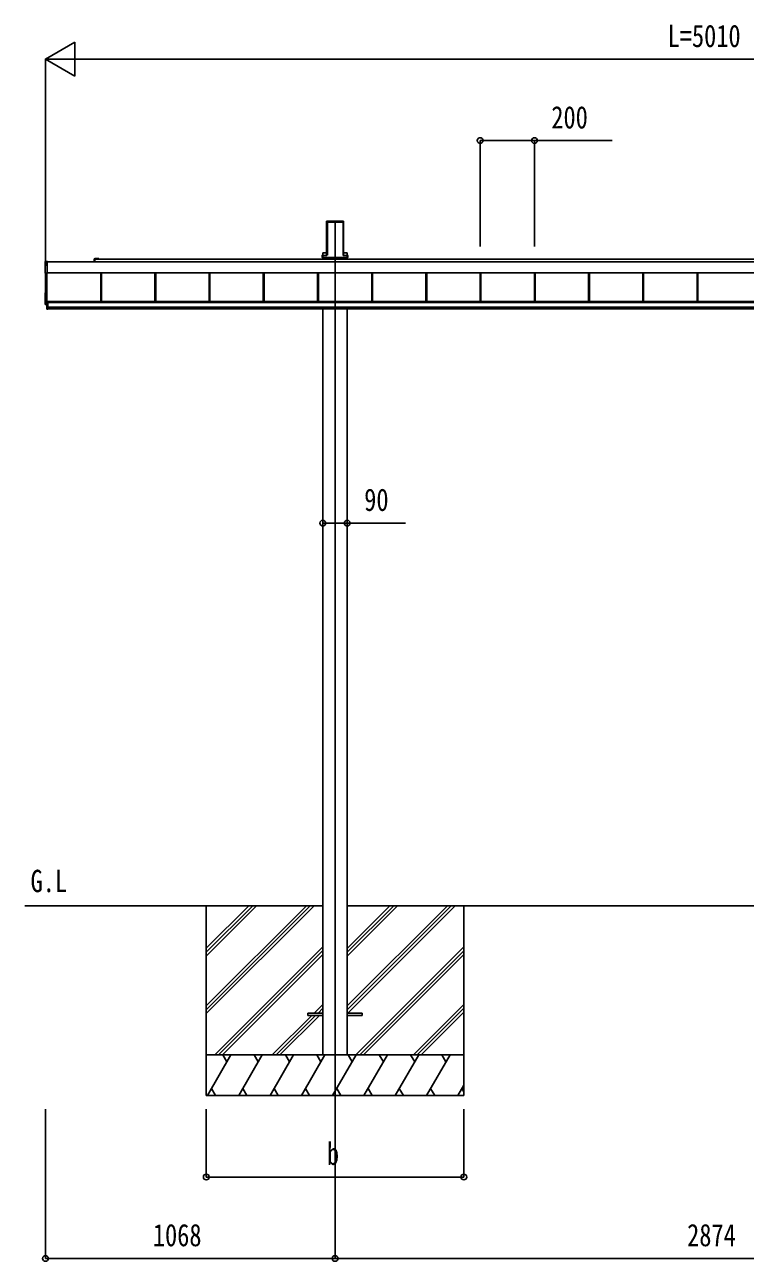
# Model space of a CAD drawing. Units: millimetres, scale not verified. Extents: x -10512 to 10512, y -7425 to 7425.
# Drawn here: x -2893 to -235, y -4823 to -265 of the extents above; entities that cross this region are included whole.
import ezdxf
from ezdxf.enums import TextEntityAlignment as Align

# ---------------------------------------------------------------- set-up
doc = ezdxf.new("R2010")
doc.units = ezdxf.units.MM
doc.header["$LTSCALE"] = 30
for name, color, linetype in [('0-2_USER1', 3, 'Continuous'), ('0-3_YKK_12', 2, 'Continuous'), ('0-4_YKK_A1', 4, 'Continuous'), ('0-5_YKK_D', 6, 'Continuous')]:
    doc.layers.add(name, color=color, linetype=linetype)
doc.styles.add('ＭＳ ゴシック', font='')
doc.styles.get('ＭＳ ゴシック').set_extended_font_data('MS Gothic')

msp = doc.modelspace()

# ---------------------------------------------------------------- linework, layer by layer
at = {"layer": '0-3_YKK_12'}
msp.add_line((-1748.45, -4262.5), (-1748.45, -990.11), dxfattribs=at)
at = {"layer": '0-4_YKK_A1'}
for p, q in [((-1779.7, -995.46), (-1779.7, -1112.13)), ((-1779.34, -989.61), (-1779.69, -995.11)), ((-1778.9, -990.07), (-1779.34, -989.61)), ((-1778.84, -989.14), (-1776.8, -989.14)), ((-1778.84, -989.14), (-1778.4, -989.61)), ((-1778.82, -1106.08), (-1778.82, -990.96)), ((-1778.32, -990.63), (-1778.32, -1105.76)), ((-1776.49, -989.47), (-1776.8, -989.14)), ((-1776.49, -989.47), (-1720.41, -989.47)), ((-1775.95, -992.61), (-1720.95, -992.61)), ((-1775.95, -1113.96), (-1775.95, -992.61)), ((-1720.41, -989.47), (-1720.1, -989.14)), ((-1720.1, -989.14), (-1718.06, -989.14)), ((-1718.58, -1105.76), (-1718.58, -990.63)), ((-1718.5, -989.61), (-1718.06, -989.14)), ((-1718.08, -990.96), (-1718.08, -1106.08)), ((-1717.56, -989.61), (-1718, -990.07)), ((-1717.56, -989.61), (-1717.21, -995.11)), ((-1717.2, -995.46), (-1717.2, -1112.13)), ((-2817.95, -1179.47), (-2817.95, -1138.44)), ((-2809.95, -1139.03), (2187.05, -1139.03)), ((-2636.95, -1139.03), (-2636.95, -1129.05)), ((-2634.45, -1126.55), (-2626.91, -1126.55)), ((-2634.45, -1129.05), (1997.8, -1129.05)), ((-2634.45, -1129.35), (-2634.45, -1139.03)), ((-2620.7, -1129.05), (-2634.15, -1129.05)), ((-2625.99, -1126.55), (-2620.7, -1126.55)), ((-1796.32, -1122.88), (-1796.32, -1123.38)), ((-1796.32, -1123.38), (-1795.86, -1123.38)), ((-1795.86, -1122.88), (-1795.86, -1116)), ((-1793.86, -1122.88), (-1795.86, -1122.88)), ((-1793.86, -1123.38), (-1795.86, -1123.38)), ((-1795.85, -1122.88), (-1795.85, -1123.38)), ((-1795.82, -1115.03), (-1780.81, -1115.03)), ((-1793.86, -1116.08), (-1793.86, -1122.88)), ((-1780.28, -1116.08), (-1793.86, -1116.08)), ((-1793.86, -1122.88), (-1703.04, -1122.88)), ((-1793.86, -1122.88), (-1793.86, -1123.38)), ((-1793.86, -1123.38), (-1703.04, -1123.38)), ((-1793.65, -1105.7), (-1779.7, -1105.7)), ((-1793.65, -1115.03), (-1793.65, -1105.7)), ((-1793.65, -1129.05), (-1793.65, -1123.38)), ((-1793.45, -1123.38), (-1793.45, -1129.05)), ((-1792.45, -1123.04), (-1704.45, -1123.04)), ((-1779.71, -1112.49), (-1779.81, -1114.1)), ((-1779.29, -1114.65), (-1778.91, -1108.56)), ((-1778.41, -1108.59), (-1778.79, -1114.68)), ((-1718.11, -1114.68), (-1718.49, -1108.59)), ((-1717.99, -1108.56), (-1717.61, -1114.65)), ((-1703.25, -1105.7), (-1717.2, -1105.7)), ((-1717.19, -1112.49), (-1717.09, -1114.1)), ((-1716.62, -1115.58), (-1703.04, -1115.58)), ((-1703.04, -1116.08), (-1716.62, -1116.08)), ((-1716.09, -1115.03), (-1701.08, -1115.03)), ((-1703.45, -1123.38), (-1703.45, -1129.05)), ((-1703.25, -1115.03), (-1703.25, -1105.7)), ((-1703.25, -1129.05), (-1703.25, -1123.38)), ((-1703.04, -1115.58), (-1703.04, -1116.08)), ((-1703.04, -1122.88), (-1703.04, -1116.08)), ((-1701.05, -1122.88), (-1703.04, -1122.88)), ((-1703.04, -1122.88), (-1703.04, -1123.38)), ((-1701.05, -1123.38), (-1703.04, -1123.38)), ((-1701.05, -1116), (-1701.05, -1122.88)), ((-1700.58, -1123.38), (-1701.05, -1123.38)), ((-1701.04, -1122.88), (-1701.04, -1123.38)), ((-1700.58, -1122.88), (-1700.58, -1123.38)), ((-2809.95, -1180.74), (-2817.48, -1180.28)), ((-2816.45, -1294.44), (-2816.45, -1180.34)), ((-2811.45, -1312.47), (-2811.45, -1180.65)), ((-2809.95, -1178.97), (2187.05, -1178.97)), ((-2809.95, -1179.21), (2187.05, -1179.21)), ((-2809.95, -1180.24), (-2809.95, -1180.74)), ((-2612.95, -1285.2), (-2612.95, -1179.21)), ((-2612.55, -1285.2), (-2612.55, -1179.21)), ((-2609.95, -1285.2), (-2609.95, -1179.21)), ((-2412.95, -1285.2), (-2412.95, -1179.21)), ((-2410.35, -1285.2), (-2410.35, -1179.21)), ((-2409.95, -1285.2), (-2409.95, -1179.21)), ((-2212.95, -1285.2), (-2212.95, -1179.21)), ((-2210.35, -1285.2), (-2210.35, -1179.21)), ((-2209.95, -1285.2), (-2209.95, -1179.21)), ((-2012.95, -1285.2), (-2012.95, -1179.21)), ((-2010.35, -1285.2), (-2010.35, -1179.21)), ((-2009.95, -1285.2), (-2009.95, -1179.21)), ((-1812.95, -1285.2), (-1812.95, -1179.21)), ((-1810.35, -1285.2), (-1810.35, -1179.21)), ((-1809.95, -1285.2), (-1809.95, -1179.21)), ((-1612.95, -1285.2), (-1612.95, -1179.21)), ((-1610.35, -1285.2), (-1610.35, -1179.21)), ((-1609.95, -1285.2), (-1609.95, -1179.21)), ((-1412.95, -1285.2), (-1412.95, -1179.21)), ((-1410.35, -1285.2), (-1410.35, -1179.21)), ((-1409.95, -1285.2), (-1409.95, -1179.21)), ((-1212.95, -1285.2), (-1212.95, -1179.21)), ((-1210.35, -1285.2), (-1210.35, -1179.21)), ((-1209.95, -1285.2), (-1209.95, -1179.21)), ((-1012.95, -1285.2), (-1012.95, -1179.21)), ((-1010.35, -1285.2), (-1010.35, -1179.21)), ((-1009.95, -1285.2), (-1009.95, -1179.21)), ((-812.95, -1285.2), (-812.95, -1179.21)), ((-810.35, -1285.2), (-810.35, -1179.21)), ((-809.95, -1285.2), (-809.95, -1179.21)), ((-612.95, -1285.2), (-612.95, -1179.21)), ((-610.35, -1285.2), (-610.35, -1179.21)), ((-609.95, -1285.2), (-609.95, -1179.21)), ((-412.95, -1285.2), (-412.95, -1179.21)), ((-410.35, -1285.2), (-410.35, -1179.21)), ((-409.95, -1285.2), (-409.95, -1179.21)), ((-2817.95, -1294.82), (-2817.95, -1253.79)), ((-2817.48, -1253.3), (-2816.45, -1253.23)), ((-2811.45, -1295.99), (-2817.48, -1295.63)), ((-2816.45, -1294.44), (-2811.45, -1294.44)), ((-2811.45, -1284.94), (-2807.95, -1284.94)), ((-2807.95, -1307.38), (-2811.45, -1307.38)), ((-2811.45, -1314), (-2807.95, -1314)), ((-2807.95, -1285.2), (2185.05, -1285.2)), ((-2807.95, -1287.21), (2185.05, -1287.21)), ((-2807.95, -1289.01), (2185.05, -1289.01)), ((-2807.95, -1289.01), (2185.05, -1289.01)), ((-2807.95, -1305.98), (2185.05, -1305.98)), ((-2807.95, -1312.47), (2185.05, -1312.47)), ((-1793.65, -4062.5), (-1793.65, -1312.47)), ((-1703.25, -4062.5), (-1703.25, -1312.47)), ((-2893.22, -3512.5), (-1793.65, -3512.5)), ((-2223.31, -3512.5), (-2223.31, -4212.5)), ((-2223.31, -3881.68), (-1854.13, -3512.5)), ((-2223.31, -3895.82), (-1839.99, -3512.5)), ((-2223.31, -3909.96), (-1825.84, -3512.5)), ((-2223.31, -3697.83), (-2037.98, -3512.5)), ((-2223.31, -3683.69), (-2052.12, -3512.5)), ((-2223.31, -3669.55), (-2066.26, -3512.5)), ((-1703.25, -3512.5), (1080.35, -3512.5)), ((-1703.11, -3881.98), (-1333.63, -3512.5)), ((-1703.11, -3896.12), (-1319.49, -3512.5)), ((-1703.11, -3698.13), (-1517.48, -3512.5)), ((-1703.11, -3683.99), (-1531.62, -3512.5)), ((-1703.11, -3669.85), (-1545.76, -3512.5)), ((-1700.85, -3908), (-1305.34, -3512.5)), ((-1273.31, -3512.5), (-1273.31, -4212.5)), ((-2192, -4062.5), (-1793.51, -3664.01)), ((-2177.86, -4062.5), (-1793.51, -3678.15)), ((-1671.5, -4062.5), (-1273.31, -3664.31)), ((-1657.36, -4062.5), (-1273.31, -3678.45)), ((-2163.71, -4062.5), (-1793.51, -3692.3)), ((-1643.21, -4062.5), (-1273.31, -3692.6)), ((-1979.87, -4062.5), (-1834.37, -3917)), ((-1965.72, -4062.5), (-1820.22, -3917)), ((-1951.58, -4062.5), (-1806.08, -3917)), ((-1848.51, -3908), (-1848.51, -3917)), ((-1848.51, -3908), (-1793.51, -3908)), ((-1848.51, -3917), (-1793.51, -3917)), ((-1825.37, -3908), (-1793.51, -3876.14)), ((-1811.22, -3908), (-1793.51, -3890.28)), ((-1797.08, -3908), (-1793.51, -3904.43)), ((-1703.51, -3908), (-1648.51, -3908)), ((-1703.51, -3917), (-1648.51, -3917)), ((-1648.51, -3908), (-1648.51, -3917)), ((-1459.37, -4062.5), (-1273.31, -3876.44)), ((-1445.22, -4062.5), (-1273.31, -3890.58)), ((-1431.08, -4062.5), (-1273.31, -3904.73)), ((-1273.31, -4062.5), (-2223.31, -4062.5)), ((-2219.03, -4212.5), (-2132.43, -4062.5)), ((-2147.43, -4088.48), (-2162.43, -4062.5)), ((-2103.56, -4212.5), (-2016.96, -4062.5)), ((-2031.96, -4088.48), (-2046.96, -4062.5)), ((-1988.09, -4212.5), (-1901.49, -4062.5)), ((-1916.49, -4088.48), (-1931.49, -4062.5)), ((-1872.62, -4212.5), (-1786.02, -4062.5)), ((-1801.02, -4088.48), (-1816.02, -4062.5)), ((-1793.65, -4062.5), (-1703.25, -4062.5)), ((-1757.15, -4212.5), (-1670.55, -4062.5)), ((-1685.55, -4088.48), (-1700.55, -4062.5)), ((-1641.68, -4212.5), (-1555.08, -4062.5)), ((-1570.08, -4088.48), (-1585.08, -4062.5)), ((-1526.21, -4212.5), (-1439.61, -4062.5)), ((-1469.61, -4062.5), (-1454.61, -4088.48)), ((-1410.74, -4212.5), (-1324.14, -4062.5)), ((-1354.14, -4062.5), (-1339.14, -4088.48)), ((-2204.03, -4186.52), (-2189.04, -4212.5)), ((-2088.56, -4186.52), (-2073.56, -4212.5)), ((-1973.09, -4186.52), (-1958.09, -4212.5)), ((-1857.62, -4186.52), (-1842.62, -4212.5)), ((-1742.15, -4186.52), (-1727.15, -4212.5)), ((-1626.68, -4186.52), (-1611.68, -4212.5)), ((-1511.21, -4186.52), (-1496.21, -4212.5)), ((-1395.74, -4186.52), (-1380.74, -4212.5)), ((-1295.27, -4212.5), (-1273.31, -4174.46)), ((-1280.27, -4186.52), (-1273.31, -4198.58)), ((-2223.31, -4212.5), (-1273.31, -4212.5))]:
    msp.add_line(p, q, dxfattribs=at)
for points in [[(-2817.48, -1137.95), (-2809.95, -1137.49), (-2809.95, -1137.99), (-2809.95, -1180.24)], [(-1796.32, -1115.53), (-1796.32, -1122.88), (-1795.86, -1122.88)], [(-1793.86, -1116.08), (-1793.86, -1115.58), (-1780.28, -1115.58)], [(-1700.58, -1115.53), (-1700.58, -1122.88), (-1701.05, -1122.88)], [(-2811.45, -1284.94), (-2811.45, -1307.38), (-2811.45, -1314)], [(-2808.45, -1284.94), (-2808.45, -1307.38), (-2808.45, -1314)], [(-2807.95, -1284.94), (-2807.95, -1307.38), (-2807.95, -1314)]]:
    msp.add_lwpolyline(points, dxfattribs=at)
for centre, radius, start, end in [((-2817.45, -1138.44), 0.497, 93.16944, 179.94772), ((-2634.45, -1129.05), 2.5, 90, 180), ((-2634.15, -1129.35), 0.3, 90, 180), ((-2626.91, -1126.75), 0.2, 23.57818, 90), ((-2626.45, -1126.55), 0.3, 203.57818, 336.42182), ((-2625.99, -1126.75), 0.2, 90, 156.42182), ((-2620.7, -1127.8), 1.25, 270, 90), ((-1795.35, -1116), 0.501, 90.24971, 179.75029), ((-1701.55, -1116), 0.501, 0.24971, 89.75029), ((-2817.08, -1179.5), 0.873, 177.74142, 242.53793), ((-2817.45, -1253.79), 0.497, 93.16944, 179.94772), ((-2817.08, -1294.85), 0.873, 177.74142, 242.53793)]:
    msp.add_arc(centre, radius, start, end, dxfattribs=at)
for centre, major_axis, ratio, start_param, end_param in [((-1779.66, -995.11), (0.031, 0.5), 0.061627, 1.5746234, 2.3600215), ((-1778.84, -989.64), (0.346, -0.364), 0.996462, 2.3838095, 3.8892836), ((-1779.13, -993.11), (0.22, 3.04), 0.070684, 5.5043854, 6.2286971), ((-1778.63, -993.14), (0.22, 3.54), 0.060877, 5.5025319, 6.2268436), ((-1718.27, -993.14), (-0.22, 3.54), 0.060877, 0.0563417, 0.7806534), ((-1717.77, -993.11), (-0.22, 3.04), 0.070684, 0.0544883, 0.7787999), ((-1718.06, -989.64), (-0.346, -0.364), 0.996462, 2.3939017, 3.8993758), ((-1717.24, -995.11), (-0.031, 0.5), 0.061627, 3.9231638, 4.7085619), ((-1795.82, -1115.53), (0.355, -0.355), 0.99628, 2.358058, 3.9251274), ((-1793.86, -1115.99), (2, 0), 0.045872, 3.2026792, 4.712389), ((-1793.86, -1115.49), (1.5, 0), 0.061163, 3.2026792, 4.712389), ((-1780.81, -1114.03), (0.691, -0.728), 0.996462, 5.5254021, 7.0308762), ((-1780.29, -1114.58), (-0.693, 0.73), 0.992955, 2.3838095, 3.8892836), ((-1780.29, -1114.58), (1.04, -1.09), 0.996462, 5.5254021, 7.0308762), ((-1779.74, -1112.49), (0.031, 0.5), 0.061627, 4.716216, 5.5016142), ((-1779.13, -1108.56), (0.22, 3.5), 0.061627, 4.716216, 5.5016142), ((-1778.63, -1108.59), (0.22, 4), 0.053972, 4.7153191, 5.5007173), ((-1718.27, -1108.59), (-0.22, 4), 0.053972, 0.782468, 1.5678662), ((-1716.61, -1114.58), (-1.04, -1.09), 0.996462, 5.5354944, 7.0409685), ((-1717.77, -1108.56), (-0.22, 3.5), 0.061627, 0.7815711, 1.5669693), ((-1716.61, -1114.58), (0.693, 0.73), 0.992955, 2.3939017, 3.8993758), ((-1717.16, -1112.49), (-0.031, 0.5), 0.061627, 0.7815711, 1.5669693), ((-1716.09, -1114.03), (-0.691, -0.728), 0.996462, 5.5354944, 7.0409685), ((-1703.04, -1115.49), (1.5, 0), 0.061163, 4.712389, 6.2220988), ((-1703.04, -1115.99), (2, 0), 0.045872, 4.712389, 6.2220988), ((-1701.08, -1115.53), (-0.355, -0.355), 0.99628, 2.358058, 3.9251274)]:
    msp.add_ellipse(centre, major_axis=major_axis, ratio=ratio, start_param=start_param, end_param=end_param, dxfattribs=at)
at = {"layer": '0-5_YKK_D'}
for p, q in [((-2816.45, -392.13), (-2708.2, -329.63)), ((-2708.2, -454.63), (-2708.2, -329.63)), ((-2816.45, -1153.77), (-2816.45, -391.13)), ((-2816.45, -392.13), (-2708.2, -454.63)), ((-2816.45, -392.13), (-2599.94, -392.13)), ((2068.55, -392.13), (-2691.45, -392.13)), ((-1212.95, -1082.29), (-1212.95, -691.13)), ((-1012.95, -1082.29), (-1012.95, -691.13)), ((-1793.65, -2048.85), (-1793.65, -2102.87)), ((-1703.25, -2048.85), (-1703.25, -2102.87)), ((-2816.45, -4262.5), (-2816.45, -4813.5)), ((-2223.31, -4262.5), (-2223.31, -4513.5)), ((-1748.45, -4263.5), (-1748.45, -4813.5)), ((-1748.45, -4263.5), (-1748.45, -4813.5)), ((-1273.31, -4262.5), (-1273.31, -4513.5)), ((-2223.31, -4512.5), (-1273.31, -4512.5)), ((-2816.45, -4812.5), (-1748.45, -4812.5)), ((-1748.45, -4812.5), (1125.55, -4812.5))]:
    msp.add_line(p, q, dxfattribs=at)
for points in [[(-1212.95, -692.13), (-1012.95, -692.13), (-726.45, -692.13)], [(-1793.65, -2101.87), (-1703.25, -2101.87), (-1488.75, -2101.87)]]:
    msp.add_lwpolyline(points, dxfattribs=at)
for centre in [(-1212.95, -692.13), (-1012.95, -692.13), (-1793.65, -2101.87), (-1703.25, -2101.87), (-2223.31, -4512.5), (-1273.31, -4512.5), (-2816.45, -4812.5), (-1748.45, -4812.5), (-1748.45, -4812.5)]:
    msp.add_circle(centre, 10.62, dxfattribs=at)

# ---------------------------------------------------------------- texts
at = {"layer": '0-2_USER1', "style": 'ＭＳ ゴシック', "width": 0.8}
msp.add_text('G.L', height=82.48, dxfattribs=at).set_placement((-2871.74, -3487.19), align=Align.BOTTOM_LEFT)
at = {"layer": '0-5_YKK_D', "style": 'ＭＳ ゴシック', "width": 0.8}
for s, p in [('L=5010', (-521.45, -372.13)), ('200', (-950.45, -672.13)), ('90', (-1640.75, -2081.87)), ('b', (-1778.31, -4492.5)), ('1068', (-2420.45, -4792.5)), ('2874', (-449.45, -4792.5))]:
    msp.add_text(s, height=82.48, dxfattribs=at).set_placement(p, align=Align.BOTTOM_LEFT)

doc.saveas('drawing.dxf')
